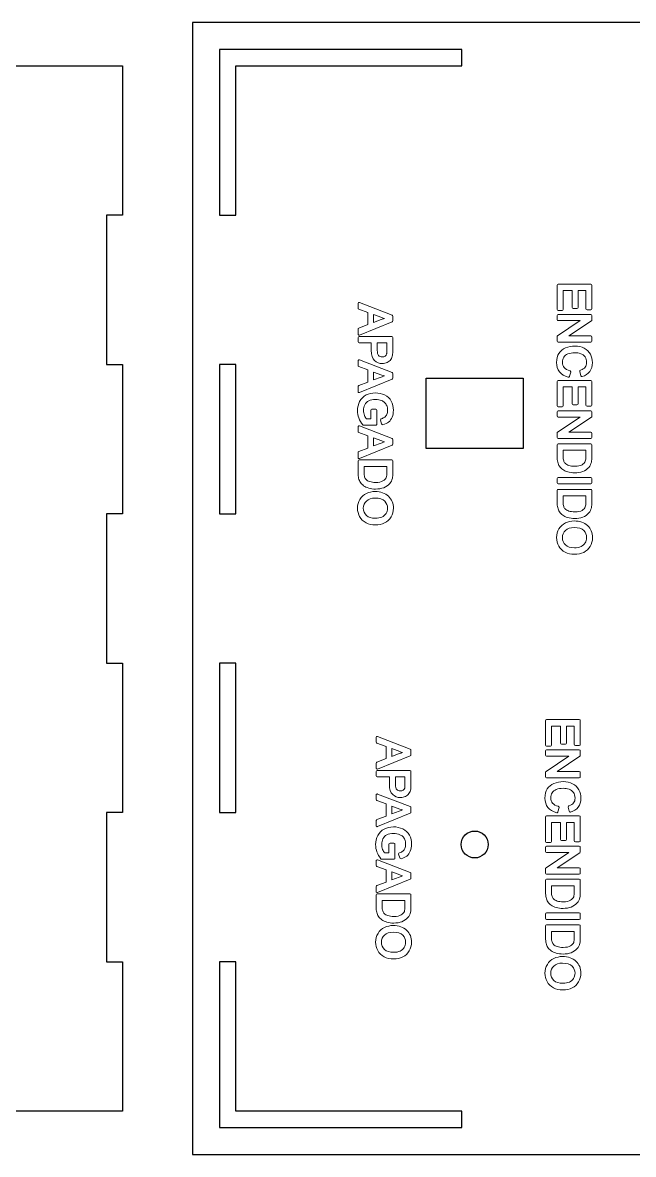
# Model space of a CAD drawing. Extents: x -410 to 1216, y 0 to 714.
# Drawn here: x 71.5 to 184.8, y 108 to 318 of the extents above; entities that cross this region are included whole.
import ezdxf

# ---------------------------------------------------------------- set-up
doc = ezdxf.new("R2010")
doc.units = 0
doc.header["$MEASUREMENT"] = 0
doc.layers.add('1', color=7, linetype='Continuous')
doc.layers.add('Capa 1', color=7, linetype='Continuous')

msp = doc.modelspace()

# ---------------------------------------------------------------- linework, layer by layer
at = {"linetype": 'Continuous'}
for points in [[(553, 108), (553, 318), (103, 318), (103, 108)], [(153, 313), (108, 313), (108, 282.29), (111, 282.29), (111, 310), (153, 310)], [(108, 254.57), (108, 226.86), (111, 226.86), (111, 254.57)], [(164.37, 252), (164.37, 239), (146.37, 239), (146.37, 252)], [(108, 199.14), (108, 171.43), (111, 171.43), (111, 199.14)], [(108, 143.71), (108, 113), (153, 113), (153, 116), (111, 116), (111, 143.71)]]:
    msp.add_lwpolyline(points, close=True, dxfattribs=at)
msp.add_circle((155.37, 165.5), 2.5, dxfattribs=at)
at = {"layer": '1'}
msp.add_lwpolyline([(70, 310), (90, 310), (90, 282.29), (87, 282.29), (87, 254.57), (90, 254.57), (90, 226.86), (87, 226.86), (87, 199.14), (90, 199.14), (90, 171.43), (87, 171.43), (87, 143.71), (90, 143.71), (90, 116), (70, 116)], dxfattribs=at)
at = {"layer": 'Capa 1', "color": 2, "lineweight": 0}
for points, knots in [([(170.66, 269.29), (170.66, 269.29), (170.66, 264.77), (170.66, 264.77), (170.66, 264.66), (170.75, 264.57), (170.86, 264.57), (170.86, 264.57), (171.58, 264.57), (171.58, 264.57), (171.69, 264.57), (171.78, 264.66), (171.78, 264.77), (171.78, 264.77), (171.78, 268.29), (171.78, 268.29), (171.78, 268.29), (173.44, 268.29), (173.44, 268.29), (173.44, 268.29), (173.44, 265.14), (173.44, 265.14), (173.44, 265.03), (173.53, 264.94), (173.64, 264.94), (173.64, 264.94), (174.35, 264.94), (174.35, 264.94), (174.46, 264.94), (174.55, 265.03), (174.55, 265.14), (174.55, 265.14), (174.55, 268.29), (174.55, 268.29), (174.55, 268.29), (176.01, 268.29), (176.01, 268.29), (176.01, 268.29), (176.01, 264.91), (176.01, 264.91), (176.01, 264.8), (176.09, 264.71), (176.21, 264.71), (176.21, 264.71), (176.92, 264.71), (176.92, 264.71), (177.03, 264.71), (177.12, 264.8), (177.12, 264.91), (177.12, 264.91), (177.12, 269.29), (177.12, 269.29), (177.12, 269.4), (177.03, 269.49), (176.92, 269.49), (176.92, 269.49), (170.86, 269.49), (170.86, 269.49), (170.75, 269.49), (170.66, 269.4), (170.66, 269.29)], [0, 0, 0, 0, 1, 1, 1, 2, 2, 2, 3, 3, 3, 4, 4, 4, 5, 5, 5, 6, 6, 6, 7, 7, 7, 8, 8, 8, 9, 9, 9, 10, 10, 10, 11, 11, 11, 12, 12, 12, 13, 13, 13, 14, 14, 14, 15, 15, 15, 16, 16, 16, 17, 17, 17, 18, 18, 18, 19, 19, 19, 20, 20, 20, 20]), ([(140.05, 262.5), (140.12, 262.53), (140.17, 262.6), (140.17, 262.69), (140.17, 262.69), (140.17, 263.55), (140.17, 263.55), (140.17, 263.63), (140.12, 263.71), (140.04, 263.74), (140.04, 263.74), (133.98, 266.06), (133.98, 266.06), (133.92, 266.09), (133.85, 266.08), (133.8, 266.04), (133.74, 266), (133.71, 265.94), (133.71, 265.88), (133.71, 265.88), (133.71, 265.03), (133.71, 265.03), (133.71, 264.94), (133.76, 264.87), (133.84, 264.84), (133.84, 264.84), (135.54, 264.22), (135.54, 264.22), (135.54, 264.22), (135.54, 261.96), (135.54, 261.96), (135.54, 261.96), (133.84, 261.31), (133.84, 261.31), (133.76, 261.28), (133.71, 261.2), (133.71, 261.12), (133.71, 261.12), (133.71, 260.21), (133.71, 260.21), (133.71, 260.14), (133.74, 260.08), (133.8, 260.04), (133.85, 260), (133.92, 259.99), (133.98, 260.02), (133.98, 260.02), (140.05, 262.5), (140.05, 262.5)], [0, 0, 0, 0, 1, 1, 1, 2, 2, 2, 3, 3, 3, 4, 4, 4, 5, 5, 5, 6, 6, 6, 7, 7, 7, 8, 8, 8, 9, 9, 9, 10, 10, 10, 11, 11, 11, 12, 12, 12, 13, 13, 13, 14, 14, 14, 15, 15, 15, 16, 16, 16, 16]), ([(136.6, 263.84), (136.6, 263.84), (138.11, 263.28), (138.11, 263.28), (138.27, 263.21), (138.44, 263.16), (138.6, 263.11), (138.42, 263.05), (138.22, 262.97), (138.01, 262.89), (138.01, 262.89), (136.6, 262.36), (136.6, 262.36), (136.6, 262.36), (136.6, 263.84), (136.6, 263.84)], [0, 0, 0, 0, 1, 1, 1, 2, 2, 2, 3, 3, 3, 4, 4, 4, 5, 5, 5, 5]), ([(170.66, 263.67), (170.66, 263.67), (170.66, 262.9), (170.66, 262.9), (170.66, 262.79), (170.75, 262.7), (170.86, 262.7), (170.86, 262.7), (174.96, 262.7), (174.96, 262.7), (174.96, 262.7), (170.75, 259.88), (170.75, 259.88), (170.69, 259.85), (170.66, 259.78), (170.66, 259.72), (170.66, 259.72), (170.66, 258.89), (170.66, 258.89), (170.66, 258.78), (170.75, 258.69), (170.86, 258.69), (170.86, 258.69), (176.92, 258.69), (176.92, 258.69), (177.03, 258.69), (177.12, 258.78), (177.12, 258.89), (177.12, 258.89), (177.12, 259.66), (177.12, 259.66), (177.12, 259.77), (177.03, 259.86), (176.92, 259.86), (176.92, 259.86), (172.82, 259.86), (172.82, 259.86), (172.82, 259.86), (177.03, 262.68), (177.03, 262.68), (177.09, 262.72), (177.12, 262.78), (177.12, 262.85), (177.12, 262.85), (177.12, 263.67), (177.12, 263.67), (177.12, 263.78), (177.03, 263.87), (176.92, 263.87), (176.92, 263.87), (170.86, 263.87), (170.86, 263.87), (170.75, 263.87), (170.66, 263.78), (170.66, 263.67)], [0, 0, 0, 0, 1, 1, 1, 2, 2, 2, 3, 3, 3, 4, 4, 4, 5, 5, 5, 6, 6, 6, 7, 7, 7, 8, 8, 8, 9, 9, 9, 10, 10, 10, 11, 11, 11, 12, 12, 12, 13, 13, 13, 14, 14, 14, 15, 15, 15, 16, 16, 16, 17, 17, 17, 18, 18, 18, 18]), ([(138.22, 254.74), (138.55, 254.74), (138.85, 254.81), (139.13, 254.94), (139.41, 255.08), (139.63, 255.27), (139.79, 255.49), (139.95, 255.72), (140.05, 256), (140.11, 256.32), (140.15, 256.55), (140.17, 256.86), (140.17, 257.28), (140.17, 257.28), (140.17, 259.56), (140.17, 259.56), (140.17, 259.68), (140.08, 259.76), (139.97, 259.76), (139.97, 259.76), (133.91, 259.76), (133.91, 259.76), (133.8, 259.76), (133.71, 259.68), (133.71, 259.56), (133.71, 259.56), (133.71, 258.76), (133.71, 258.76), (133.71, 258.65), (133.8, 258.56), (133.91, 258.56), (133.91, 258.56), (136.17, 258.56), (136.17, 258.56), (136.17, 258.56), (136.17, 257.21), (136.17, 257.21), (136.17, 256.28), (136.37, 255.65), (136.77, 255.28), (137.17, 254.92), (137.65, 254.74), (138.22, 254.74)], [0, 0, 0, 0, 1, 1, 1, 2, 2, 2, 3, 3, 3, 4, 4, 4, 5, 5, 5, 6, 6, 6, 7, 7, 7, 8, 8, 8, 9, 9, 9, 10, 10, 10, 11, 11, 11, 12, 12, 12, 13, 13, 13, 14, 14, 14, 14]), ([(138.19, 255.97), (137.9, 255.97), (137.68, 256.05), (137.53, 256.22), (137.37, 256.4), (137.29, 256.73), (137.29, 257.2), (137.29, 257.2), (137.29, 258.56), (137.29, 258.56), (137.29, 258.56), (139.05, 258.56), (139.05, 258.56), (139.05, 258.56), (139.05, 257.21), (139.05, 257.21), (139.05, 256.78), (139.03, 256.6), (139.01, 256.52), (138.96, 256.35), (138.87, 256.22), (138.73, 256.12), (138.58, 256.02), (138.4, 255.97), (138.19, 255.97)], [0, 0, 0, 0, 1, 1, 1, 2, 2, 2, 3, 3, 3, 4, 4, 4, 5, 5, 5, 6, 6, 6, 7, 7, 7, 8, 8, 8, 8]), ([(177.22, 254.92), (177.22, 255.48), (177.09, 256.01), (176.83, 256.48), (176.57, 256.96), (176.18, 257.34), (175.68, 257.59), (175.18, 257.85), (174.6, 257.98), (173.94, 257.98), (173.33, 257.98), (172.76, 257.86), (172.23, 257.64), (171.69, 257.41), (171.27, 257.07), (170.99, 256.63), (170.7, 256.19), (170.56, 255.62), (170.56, 254.93), (170.56, 254.26), (170.75, 253.67), (171.12, 253.2), (171.49, 252.73), (172.03, 252.4), (172.73, 252.23), (172.78, 252.21), (172.84, 252.22), (172.88, 252.25), (172.93, 252.28), (172.96, 252.32), (172.98, 252.37), (172.98, 252.37), (173.18, 253.17), (173.18, 253.17), (173.18, 253.19), (173.19, 253.21), (173.19, 253.22), (173.19, 253.26), (173.17, 253.3), (173.15, 253.33), (173.13, 253.37), (173.08, 253.41), (173.03, 253.42), (172.56, 253.52), (172.21, 253.71), (171.99, 253.98), (171.76, 254.26), (171.64, 254.59), (171.64, 255), (171.64, 255.33), (171.73, 255.64), (171.9, 255.92), (172.07, 256.2), (172.32, 256.4), (172.66, 256.54), (173.02, 256.68), (173.45, 256.75), (173.94, 256.75), (174.32, 256.75), (174.69, 256.69), (175.04, 256.57), (175.38, 256.46), (175.64, 256.27), (175.84, 255.99), (176.04, 255.71), (176.14, 255.35), (176.14, 254.93), (176.14, 254.57), (176.05, 254.28), (175.88, 254.05), (175.7, 253.81), (175.41, 253.63), (175.01, 253.5), (174.93, 253.48), (174.87, 253.4), (174.87, 253.31), (174.87, 253.3), (174.87, 253.28), (174.88, 253.27), (174.88, 253.27), (175.06, 252.48), (175.06, 252.48), (175.08, 252.42), (175.11, 252.38), (175.16, 252.35), (175.21, 252.32), (175.26, 252.32), (175.31, 252.33), (175.91, 252.51), (176.39, 252.82), (176.72, 253.27), (177.06, 253.71), (177.22, 254.27), (177.22, 254.92)], [0, 0, 0, 0, 1, 1, 1, 2, 2, 2, 3, 3, 3, 4, 4, 4, 5, 5, 5, 6, 6, 6, 7, 7, 7, 8, 8, 8, 9, 9, 9, 10, 10, 10, 11, 11, 11, 12, 12, 12, 13, 13, 13, 14, 14, 14, 15, 15, 15, 16, 16, 16, 17, 17, 17, 18, 18, 18, 19, 19, 19, 20, 20, 20, 21, 21, 21, 22, 22, 22, 23, 23, 23, 24, 24, 24, 25, 25, 25, 26, 26, 26, 27, 27, 27, 28, 28, 28, 29, 29, 29, 30, 30, 30, 31, 31, 31, 31]), ([(140.05, 251.83), (140.12, 251.87), (140.17, 251.94), (140.17, 252.02), (140.17, 252.02), (140.17, 252.88), (140.17, 252.88), (140.17, 252.97), (140.12, 253.04), (140.04, 253.07), (140.04, 253.07), (133.98, 255.4), (133.98, 255.4), (133.92, 255.42), (133.85, 255.41), (133.8, 255.38), (133.74, 255.34), (133.71, 255.28), (133.71, 255.21), (133.71, 255.21), (133.71, 254.36), (133.71, 254.36), (133.71, 254.28), (133.76, 254.2), (133.84, 254.17), (133.84, 254.17), (135.54, 253.55), (135.54, 253.55), (135.54, 253.55), (135.54, 251.3), (135.54, 251.3), (135.54, 251.3), (133.84, 250.64), (133.84, 250.64), (133.76, 250.61), (133.71, 250.54), (133.71, 250.45), (133.71, 250.45), (133.71, 249.54), (133.71, 249.54), (133.71, 249.47), (133.74, 249.41), (133.8, 249.37), (133.85, 249.34), (133.92, 249.33), (133.98, 249.35), (133.98, 249.35), (140.05, 251.83), (140.05, 251.83)], [0, 0, 0, 0, 1, 1, 1, 2, 2, 2, 3, 3, 3, 4, 4, 4, 5, 5, 5, 6, 6, 6, 7, 7, 7, 8, 8, 8, 9, 9, 9, 10, 10, 10, 11, 11, 11, 12, 12, 12, 13, 13, 13, 14, 14, 14, 15, 15, 15, 16, 16, 16, 16]), ([(136.6, 253.17), (136.6, 253.17), (138.11, 252.61), (138.11, 252.61), (138.27, 252.55), (138.44, 252.49), (138.6, 252.45), (138.42, 252.38), (138.22, 252.31), (138.01, 252.23), (138.01, 252.23), (136.6, 251.7), (136.6, 251.7), (136.6, 251.7), (136.6, 253.17), (136.6, 253.17)], [0, 0, 0, 0, 1, 1, 1, 2, 2, 2, 3, 3, 3, 4, 4, 4, 5, 5, 5, 5]), ([(176.01, 247.03), (176.01, 246.92), (176.09, 246.83), (176.21, 246.83), (176.21, 246.83), (176.92, 246.83), (176.92, 246.83), (177.03, 246.83), (177.12, 246.92), (177.12, 247.03), (177.12, 247.03), (177.12, 251.42), (177.12, 251.42), (177.12, 251.53), (177.03, 251.62), (176.92, 251.62), (176.92, 251.62), (170.86, 251.62), (170.86, 251.62), (170.75, 251.62), (170.66, 251.53), (170.66, 251.42), (170.66, 251.42), (170.66, 246.89), (170.66, 246.89), (170.66, 246.78), (170.75, 246.69), (170.86, 246.69), (170.86, 246.69), (171.58, 246.69), (171.58, 246.69), (171.69, 246.69), (171.78, 246.78), (171.78, 246.89), (171.78, 246.89), (171.78, 250.41), (171.78, 250.41), (171.78, 250.41), (173.44, 250.41), (173.44, 250.41), (173.44, 250.41), (173.44, 247.26), (173.44, 247.26), (173.44, 247.15), (173.53, 247.06), (173.64, 247.06), (173.64, 247.06), (174.35, 247.06), (174.35, 247.06), (174.46, 247.06), (174.55, 247.15), (174.55, 247.26), (174.55, 247.26), (174.55, 250.41), (174.55, 250.41), (174.55, 250.41), (176.01, 250.41), (176.01, 250.41), (176.01, 250.41), (176.01, 247.03), (176.01, 247.03)], [0, 0, 0, 0, 1, 1, 1, 2, 2, 2, 3, 3, 3, 4, 4, 4, 5, 5, 5, 6, 6, 6, 7, 7, 7, 8, 8, 8, 9, 9, 9, 10, 10, 10, 11, 11, 11, 12, 12, 12, 13, 13, 13, 14, 14, 14, 15, 15, 15, 16, 16, 16, 17, 17, 17, 18, 18, 18, 19, 19, 19, 20, 20, 20, 20]), ([(137.2, 243.5), (137.2, 243.5), (137.2, 246.06), (137.2, 246.06), (137.2, 246.17), (137.11, 246.26), (137, 246.26), (137, 246.26), (136.29, 246.26), (136.29, 246.26), (136.18, 246.26), (136.09, 246.17), (136.09, 246.06), (136.09, 246.06), (136.09, 244.48), (136.09, 244.48), (136.09, 244.48), (135.25, 244.48), (135.25, 244.48), (135.14, 244.63), (135.02, 244.84), (134.91, 245.11), (134.79, 245.41), (134.73, 245.73), (134.73, 246.05), (134.73, 246.42), (134.81, 246.77), (134.97, 247.09), (135.13, 247.41), (135.37, 247.65), (135.69, 247.82), (136.03, 247.99), (136.45, 248.07), (136.96, 248.07), (137.37, 248.07), (137.75, 248), (138.1, 247.86), (138.3, 247.78), (138.48, 247.66), (138.64, 247.51), (138.8, 247.37), (138.93, 247.17), (139.03, 246.94), (139.14, 246.69), (139.19, 246.4), (139.19, 246.06), (139.19, 245.78), (139.14, 245.53), (139.04, 245.31), (138.95, 245.09), (138.83, 244.92), (138.68, 244.81), (138.53, 244.69), (138.3, 244.58), (138.02, 244.5), (137.93, 244.48), (137.88, 244.4), (137.88, 244.31), (137.88, 244.29), (137.88, 244.27), (137.88, 244.26), (137.88, 244.26), (138.08, 243.53), (138.08, 243.53), (138.11, 243.43), (138.22, 243.37), (138.32, 243.39), (138.76, 243.5), (139.12, 243.67), (139.39, 243.89), (139.67, 244.11), (139.89, 244.42), (140.05, 244.8), (140.2, 245.18), (140.27, 245.6), (140.27, 246.07), (140.27, 246.7), (140.14, 247.27), (139.88, 247.76), (139.61, 248.26), (139.2, 248.65), (138.65, 248.91), (138.11, 249.17), (137.53, 249.3), (136.91, 249.3), (136.29, 249.3), (135.71, 249.17), (135.2, 248.91), (134.68, 248.64), (134.28, 248.24), (134.01, 247.72), (133.74, 247.21), (133.61, 246.63), (133.61, 246), (133.61, 245.54), (133.69, 245.08), (133.86, 244.64), (134.02, 244.21), (134.27, 243.78), (134.6, 243.37), (134.63, 243.32), (134.69, 243.3), (134.75, 243.3), (134.75, 243.3), (137, 243.3), (137, 243.3), (137.05, 243.3), (137.11, 243.32), (137.14, 243.35), (137.18, 243.39), (137.2, 243.44), (137.2, 243.5)], [0, 0, 0, 0, 1, 1, 1, 2, 2, 2, 3, 3, 3, 4, 4, 4, 5, 5, 5, 6, 6, 6, 7, 7, 7, 8, 8, 8, 9, 9, 9, 10, 10, 10, 11, 11, 11, 12, 12, 12, 13, 13, 13, 14, 14, 14, 15, 15, 15, 16, 16, 16, 17, 17, 17, 18, 18, 18, 19, 19, 19, 20, 20, 20, 21, 21, 21, 22, 22, 22, 23, 23, 23, 24, 24, 24, 25, 25, 25, 26, 26, 26, 27, 27, 27, 28, 28, 28, 29, 29, 29, 30, 30, 30, 31, 31, 31, 32, 32, 32, 33, 33, 33, 34, 34, 34, 35, 35, 35, 36, 36, 36, 37, 37, 37, 37]), ([(170.86, 240.82), (170.86, 240.82), (176.92, 240.82), (176.92, 240.82), (177.03, 240.82), (177.12, 240.91), (177.12, 241.02), (177.12, 241.02), (177.12, 241.79), (177.12, 241.79), (177.12, 241.9), (177.03, 241.99), (176.92, 241.99), (176.92, 241.99), (172.82, 241.99), (172.82, 241.99), (172.82, 241.99), (177.03, 244.8), (177.03, 244.8), (177.09, 244.84), (177.12, 244.9), (177.12, 244.97), (177.12, 244.97), (177.12, 245.79), (177.12, 245.79), (177.12, 245.9), (177.03, 245.99), (176.92, 245.99), (176.92, 245.99), (170.86, 245.99), (170.86, 245.99), (170.75, 245.99), (170.66, 245.9), (170.66, 245.79), (170.66, 245.79), (170.66, 245.02), (170.66, 245.02), (170.66, 244.91), (170.75, 244.82), (170.86, 244.82), (170.86, 244.82), (174.96, 244.82), (174.96, 244.82), (174.96, 244.82), (170.75, 242.01), (170.75, 242.01), (170.69, 241.97), (170.66, 241.91), (170.66, 241.84), (170.66, 241.84), (170.66, 241.02), (170.66, 241.02), (170.66, 240.91), (170.75, 240.82), (170.86, 240.82)], [0, 0, 0, 0, 1, 1, 1, 2, 2, 2, 3, 3, 3, 4, 4, 4, 5, 5, 5, 6, 6, 6, 7, 7, 7, 8, 8, 8, 9, 9, 9, 10, 10, 10, 11, 11, 11, 12, 12, 12, 13, 13, 13, 14, 14, 14, 15, 15, 15, 16, 16, 16, 17, 17, 17, 18, 18, 18, 18]), ([(140.05, 239.6), (140.12, 239.63), (140.17, 239.71), (140.17, 239.79), (140.17, 239.79), (140.17, 240.65), (140.17, 240.65), (140.17, 240.73), (140.12, 240.81), (140.04, 240.84), (140.04, 240.84), (133.98, 243.17), (133.98, 243.17), (133.92, 243.19), (133.85, 243.18), (133.8, 243.14), (133.74, 243.11), (133.71, 243.04), (133.71, 242.98), (133.71, 242.98), (133.71, 242.13), (133.71, 242.13), (133.71, 242.04), (133.76, 241.97), (133.84, 241.94), (133.84, 241.94), (135.54, 241.32), (135.54, 241.32), (135.54, 241.32), (135.54, 239.06), (135.54, 239.06), (135.54, 239.06), (133.84, 238.41), (133.84, 238.41), (133.76, 238.38), (133.71, 238.3), (133.71, 238.22), (133.71, 238.22), (133.71, 237.31), (133.71, 237.31), (133.71, 237.24), (133.74, 237.18), (133.8, 237.14), (133.85, 237.1), (133.92, 237.1), (133.98, 237.12), (133.98, 237.12), (140.05, 239.6), (140.05, 239.6)], [0, 0, 0, 0, 1, 1, 1, 2, 2, 2, 3, 3, 3, 4, 4, 4, 5, 5, 5, 6, 6, 6, 7, 7, 7, 8, 8, 8, 9, 9, 9, 10, 10, 10, 11, 11, 11, 12, 12, 12, 13, 13, 13, 14, 14, 14, 15, 15, 15, 16, 16, 16, 16]), ([(136.6, 240.94), (136.6, 240.94), (138.11, 240.38), (138.11, 240.38), (138.27, 240.32), (138.44, 240.26), (138.6, 240.21), (138.42, 240.15), (138.22, 240.08), (138.01, 239.99), (138.01, 239.99), (136.6, 239.46), (136.6, 239.46), (136.6, 239.46), (136.6, 240.94), (136.6, 240.94)], [0, 0, 0, 0, 1, 1, 1, 2, 2, 2, 3, 3, 3, 4, 4, 4, 5, 5, 5, 5]), ([(172.64, 234.63), (173.01, 234.52), (173.45, 234.46), (173.92, 234.46), (174.49, 234.46), (174.99, 234.54), (175.43, 234.71), (175.89, 234.88), (176.26, 235.14), (176.55, 235.48), (176.78, 235.75), (176.94, 236.08), (177.03, 236.46), (177.09, 236.72), (177.12, 237.09), (177.12, 237.58), (177.12, 237.58), (177.12, 239.67), (177.12, 239.67), (177.12, 239.78), (177.03, 239.87), (176.92, 239.87), (176.92, 239.87), (170.86, 239.87), (170.86, 239.87), (170.75, 239.87), (170.66, 239.78), (170.66, 239.67), (170.66, 239.67), (170.66, 237.48), (170.66, 237.48), (170.66, 237.1), (170.7, 236.76), (170.77, 236.46), (170.84, 236.16), (170.95, 235.89), (171.1, 235.68), (171.25, 235.46), (171.45, 235.25), (171.7, 235.07), (171.95, 234.89), (172.27, 234.74), (172.64, 234.63)], [0, 0, 0, 0, 1, 1, 1, 2, 2, 2, 3, 3, 3, 4, 4, 4, 5, 5, 5, 6, 6, 6, 7, 7, 7, 8, 8, 8, 9, 9, 9, 10, 10, 10, 11, 11, 11, 12, 12, 12, 13, 13, 13, 14, 14, 14, 14]), ([(176.01, 238.67), (176.01, 238.67), (176.01, 237.6), (176.01, 237.6), (176.01, 237.15), (175.97, 236.82), (175.9, 236.63), (175.8, 236.38), (175.59, 236.15), (175.29, 235.97), (174.99, 235.78), (174.53, 235.69), (173.94, 235.69), (173.5, 235.69), (173.13, 235.74), (172.83, 235.84), (172.54, 235.93), (172.31, 236.06), (172.14, 236.23), (172.03, 236.34), (171.94, 236.5), (171.88, 236.7), (171.81, 236.9), (171.78, 237.2), (171.78, 237.57), (171.78, 237.57), (171.78, 238.67), (171.78, 238.67), (171.78, 238.67), (176.01, 238.67), (176.01, 238.67)], [0, 0, 0, 0, 1, 1, 1, 2, 2, 2, 3, 3, 3, 4, 4, 4, 5, 5, 5, 6, 6, 6, 7, 7, 7, 8, 8, 8, 9, 9, 9, 10, 10, 10, 10]), ([(139.6, 232.48), (139.83, 232.75), (139.99, 233.08), (140.08, 233.45), (140.14, 233.72), (140.17, 234.09), (140.17, 234.58), (140.17, 234.58), (140.17, 236.67), (140.17, 236.67), (140.17, 236.78), (140.08, 236.87), (139.97, 236.87), (139.97, 236.87), (133.91, 236.87), (133.91, 236.87), (133.8, 236.87), (133.71, 236.78), (133.71, 236.67), (133.71, 236.67), (133.71, 234.48), (133.71, 234.48), (133.71, 234.1), (133.75, 233.75), (133.82, 233.46), (133.89, 233.15), (134, 232.89), (134.15, 232.67), (134.3, 232.45), (134.5, 232.25), (134.75, 232.07), (135, 231.89), (135.32, 231.74), (135.69, 231.62), (136.06, 231.51), (136.49, 231.45), (136.97, 231.45), (137.53, 231.45), (138.04, 231.54), (138.48, 231.71), (138.93, 231.88), (139.31, 232.14), (139.6, 232.48)], [0, 0, 0, 0, 1, 1, 1, 2, 2, 2, 3, 3, 3, 4, 4, 4, 5, 5, 5, 6, 6, 6, 7, 7, 7, 8, 8, 8, 9, 9, 9, 10, 10, 10, 11, 11, 11, 12, 12, 12, 13, 13, 13, 14, 14, 14, 14]), ([(139.05, 235.66), (139.05, 235.66), (139.05, 234.59), (139.05, 234.59), (139.05, 234.14), (139.02, 233.82), (138.94, 233.62), (138.84, 233.37), (138.64, 233.15), (138.34, 232.96), (138.03, 232.78), (137.58, 232.68), (136.98, 232.68), (136.55, 232.68), (136.18, 232.73), (135.88, 232.83), (135.59, 232.93), (135.36, 233.06), (135.19, 233.23), (135.08, 233.34), (134.99, 233.5), (134.93, 233.69), (134.86, 233.9), (134.82, 234.19), (134.82, 234.57), (134.82, 234.57), (134.82, 235.66), (134.82, 235.66), (134.82, 235.66), (139.05, 235.66), (139.05, 235.66)], [0, 0, 0, 0, 1, 1, 1, 2, 2, 2, 3, 3, 3, 4, 4, 4, 5, 5, 5, 6, 6, 6, 7, 7, 7, 8, 8, 8, 9, 9, 9, 10, 10, 10, 10]), ([(170.66, 233.42), (170.66, 233.42), (170.66, 232.62), (170.66, 232.62), (170.66, 232.51), (170.75, 232.42), (170.86, 232.42), (170.86, 232.42), (176.92, 232.42), (176.92, 232.42), (177.03, 232.42), (177.12, 232.51), (177.12, 232.62), (177.12, 232.62), (177.12, 233.42), (177.12, 233.42), (177.12, 233.53), (177.03, 233.62), (176.92, 233.62), (176.92, 233.62), (170.86, 233.62), (170.86, 233.62), (170.75, 233.62), (170.66, 233.53), (170.66, 233.42)], [0, 0, 0, 0, 1, 1, 1, 2, 2, 2, 3, 3, 3, 4, 4, 4, 5, 5, 5, 6, 6, 6, 7, 7, 7, 8, 8, 8, 8]), ([(176.55, 227.02), (176.78, 227.29), (176.94, 227.61), (177.03, 227.99), (177.09, 228.26), (177.12, 228.62), (177.12, 229.12), (177.12, 229.12), (177.12, 231.2), (177.12, 231.2), (177.12, 231.31), (177.03, 231.4), (176.92, 231.4), (176.92, 231.4), (170.86, 231.4), (170.86, 231.4), (170.75, 231.4), (170.66, 231.31), (170.66, 231.2), (170.66, 231.2), (170.66, 229.02), (170.66, 229.02), (170.66, 228.64), (170.7, 228.29), (170.77, 228), (170.84, 227.69), (170.95, 227.43), (171.1, 227.21), (171.25, 226.99), (171.45, 226.79), (171.7, 226.61), (171.95, 226.43), (172.27, 226.28), (172.64, 226.16), (173.01, 226.05), (173.45, 225.99), (173.92, 225.99), (174.49, 225.99), (174.99, 226.08), (175.43, 226.24), (175.89, 226.41), (176.26, 226.67), (176.55, 227.02)], [0, 0, 0, 0, 1, 1, 1, 2, 2, 2, 3, 3, 3, 4, 4, 4, 5, 5, 5, 6, 6, 6, 7, 7, 7, 8, 8, 8, 9, 9, 9, 10, 10, 10, 11, 11, 11, 12, 12, 12, 13, 13, 13, 14, 14, 14, 14]), ([(139.85, 226.28), (140.13, 226.76), (140.28, 227.3), (140.28, 227.89), (140.28, 228.8), (139.97, 229.55), (139.36, 230.13), (138.76, 230.7), (137.91, 231), (136.86, 231), (136.3, 231), (135.76, 230.87), (135.26, 230.63), (134.75, 230.38), (134.34, 230.01), (134.05, 229.53), (133.75, 229.05), (133.61, 228.5), (133.61, 227.9), (133.61, 227.34), (133.74, 226.81), (134, 226.33), (134.27, 225.84), (134.67, 225.46), (135.19, 225.19), (135.7, 224.93), (136.29, 224.8), (136.93, 224.8), (137.57, 224.8), (138.14, 224.93), (138.65, 225.17), (139.16, 225.43), (139.56, 225.8), (139.85, 226.28)], [0, 0, 0, 0, 1, 1, 1, 2, 2, 2, 3, 3, 3, 4, 4, 4, 5, 5, 5, 6, 6, 6, 7, 7, 7, 8, 8, 8, 9, 9, 9, 10, 10, 10, 11, 11, 11, 11]), ([(138.14, 226.26), (137.8, 226.1), (137.4, 226.03), (136.93, 226.03), (136.21, 226.03), (135.65, 226.2), (135.26, 226.56), (134.88, 226.91), (134.69, 227.35), (134.69, 227.9), (134.69, 228.44), (134.88, 228.88), (135.26, 229.23), (135.64, 229.59), (136.17, 229.77), (136.85, 229.77), (137.7, 229.77), (138.31, 229.58), (138.66, 229.22), (139.01, 228.84), (139.19, 228.41), (139.19, 227.89), (139.19, 227.53), (139.09, 227.2), (138.91, 226.91), (138.73, 226.63), (138.47, 226.41), (138.14, 226.26)], [0, 0, 0, 0, 1, 1, 1, 2, 2, 2, 3, 3, 3, 4, 4, 4, 5, 5, 5, 6, 6, 6, 7, 7, 7, 8, 8, 8, 9, 9, 9, 9]), ([(176.01, 230.2), (176.01, 230.2), (176.01, 229.13), (176.01, 229.13), (176.01, 228.68), (175.97, 228.35), (175.9, 228.16), (175.8, 227.91), (175.59, 227.69), (175.29, 227.5), (174.99, 227.32), (174.53, 227.22), (173.94, 227.22), (173.5, 227.22), (173.13, 227.27), (172.83, 227.37), (172.54, 227.46), (172.31, 227.6), (172.14, 227.76), (172.03, 227.88), (171.94, 228.03), (171.88, 228.23), (171.81, 228.44), (171.78, 228.73), (171.78, 229.11), (171.78, 229.11), (171.78, 230.2), (171.78, 230.2), (171.78, 230.2), (176.01, 230.2), (176.01, 230.2)], [0, 0, 0, 0, 1, 1, 1, 2, 2, 2, 3, 3, 3, 4, 4, 4, 5, 5, 5, 6, 6, 6, 7, 7, 7, 8, 8, 8, 9, 9, 9, 10, 10, 10, 10]), ([(175.6, 219.71), (176.11, 219.96), (176.51, 220.33), (176.8, 220.82), (177.08, 221.29), (177.23, 221.84), (177.23, 222.43), (177.23, 223.34), (176.92, 224.09), (176.31, 224.67), (175.71, 225.24), (174.87, 225.53), (173.81, 225.53), (173.25, 225.53), (172.71, 225.41), (172.21, 225.17), (171.7, 224.92), (171.29, 224.55), (171, 224.07), (170.71, 223.59), (170.56, 223.04), (170.56, 222.44), (170.56, 221.88), (170.69, 221.35), (170.96, 220.87), (171.22, 220.38), (171.62, 220), (172.14, 219.73), (172.65, 219.47), (173.24, 219.34), (173.88, 219.34), (174.52, 219.34), (175.09, 219.46), (175.6, 219.71)], [0, 0, 0, 0, 1, 1, 1, 2, 2, 2, 3, 3, 3, 4, 4, 4, 5, 5, 5, 6, 6, 6, 7, 7, 7, 8, 8, 8, 9, 9, 9, 10, 10, 10, 11, 11, 11, 11]), ([(175.1, 220.8), (174.76, 220.64), (174.35, 220.56), (173.89, 220.56), (173.16, 220.56), (172.6, 220.74), (172.22, 221.1), (171.83, 221.45), (171.64, 221.89), (171.64, 222.44), (171.64, 222.98), (171.83, 223.41), (172.21, 223.77), (172.59, 224.13), (173.12, 224.31), (173.8, 224.31), (174.65, 224.31), (175.26, 224.12), (175.61, 223.75), (175.96, 223.38), (176.14, 222.95), (176.14, 222.43), (176.14, 222.07), (176.05, 221.74), (175.86, 221.45), (175.68, 221.17), (175.43, 220.95), (175.1, 220.8)], [0, 0, 0, 0, 1, 1, 1, 2, 2, 2, 3, 3, 3, 4, 4, 4, 5, 5, 5, 6, 6, 6, 7, 7, 7, 8, 8, 8, 9, 9, 9, 9]), ([(168.51, 188.47), (168.51, 188.47), (168.51, 183.95), (168.51, 183.95), (168.51, 183.84), (168.6, 183.75), (168.71, 183.75), (168.71, 183.75), (169.42, 183.75), (169.42, 183.75), (169.53, 183.75), (169.62, 183.84), (169.62, 183.95), (169.62, 183.95), (169.62, 187.47), (169.62, 187.47), (169.62, 187.47), (171.29, 187.47), (171.29, 187.47), (171.29, 187.47), (171.29, 184.32), (171.29, 184.32), (171.29, 184.2), (171.38, 184.12), (171.49, 184.12), (171.49, 184.12), (172.2, 184.12), (172.2, 184.12), (172.31, 184.12), (172.4, 184.2), (172.4, 184.32), (172.4, 184.32), (172.4, 187.47), (172.4, 187.47), (172.4, 187.47), (173.85, 187.47), (173.85, 187.47), (173.85, 187.47), (173.85, 184.09), (173.85, 184.09), (173.85, 183.98), (173.94, 183.89), (174.05, 183.89), (174.05, 183.89), (174.77, 183.89), (174.77, 183.89), (174.88, 183.89), (174.97, 183.98), (174.97, 184.09), (174.97, 184.09), (174.97, 188.47), (174.97, 188.47), (174.97, 188.58), (174.88, 188.67), (174.77, 188.67), (174.77, 188.67), (168.71, 188.67), (168.71, 188.67), (168.6, 188.67), (168.51, 188.58), (168.51, 188.47)], [0, 0, 0, 0, 1, 1, 1, 2, 2, 2, 3, 3, 3, 4, 4, 4, 5, 5, 5, 6, 6, 6, 7, 7, 7, 8, 8, 8, 9, 9, 9, 10, 10, 10, 11, 11, 11, 12, 12, 12, 13, 13, 13, 14, 14, 14, 15, 15, 15, 16, 16, 16, 17, 17, 17, 18, 18, 18, 19, 19, 19, 20, 20, 20, 20]), ([(143.41, 181.97), (143.49, 182), (143.54, 182.07), (143.54, 182.15), (143.54, 182.15), (143.54, 183.02), (143.54, 183.02), (143.54, 183.1), (143.49, 183.17), (143.41, 183.2), (143.41, 183.2), (137.35, 185.53), (137.35, 185.53), (137.29, 185.55), (137.22, 185.55), (137.16, 185.51), (137.11, 185.47), (137.08, 185.41), (137.08, 185.34), (137.08, 185.34), (137.08, 184.49), (137.08, 184.49), (137.08, 184.41), (137.13, 184.33), (137.21, 184.3), (137.21, 184.3), (138.91, 183.69), (138.91, 183.69), (138.91, 183.69), (138.91, 181.43), (138.91, 181.43), (138.91, 181.43), (137.21, 180.77), (137.21, 180.77), (137.13, 180.74), (137.08, 180.67), (137.08, 180.58), (137.08, 180.58), (137.08, 179.67), (137.08, 179.67), (137.08, 179.6), (137.11, 179.54), (137.17, 179.51), (137.22, 179.47), (137.29, 179.46), (137.35, 179.49), (137.35, 179.49), (143.41, 181.97), (143.41, 181.97)], [0, 0, 0, 0, 1, 1, 1, 2, 2, 2, 3, 3, 3, 4, 4, 4, 5, 5, 5, 6, 6, 6, 7, 7, 7, 8, 8, 8, 9, 9, 9, 10, 10, 10, 11, 11, 11, 12, 12, 12, 13, 13, 13, 14, 14, 14, 15, 15, 15, 16, 16, 16, 16]), ([(139.97, 183.31), (139.97, 183.31), (141.47, 182.74), (141.47, 182.74), (141.64, 182.68), (141.8, 182.63), (141.97, 182.58), (141.79, 182.51), (141.59, 182.44), (141.37, 182.36), (141.37, 182.36), (139.97, 181.83), (139.97, 181.83), (139.97, 181.83), (139.97, 183.31), (139.97, 183.31)], [0, 0, 0, 0, 1, 1, 1, 2, 2, 2, 3, 3, 3, 4, 4, 4, 5, 5, 5, 5]), ([(168.51, 182.85), (168.51, 182.85), (168.51, 182.08), (168.51, 182.08), (168.51, 181.97), (168.6, 181.88), (168.71, 181.88), (168.71, 181.88), (172.81, 181.88), (172.81, 181.88), (172.81, 181.88), (168.6, 179.06), (168.6, 179.06), (168.54, 179.02), (168.51, 178.96), (168.51, 178.9), (168.51, 178.9), (168.51, 178.07), (168.51, 178.07), (168.51, 177.96), (168.6, 177.87), (168.71, 177.87), (168.71, 177.87), (174.77, 177.87), (174.77, 177.87), (174.88, 177.87), (174.97, 177.96), (174.97, 178.07), (174.97, 178.07), (174.97, 178.84), (174.97, 178.84), (174.97, 178.95), (174.88, 179.04), (174.77, 179.04), (174.77, 179.04), (170.67, 179.04), (170.67, 179.04), (170.67, 179.04), (174.88, 181.86), (174.88, 181.86), (174.94, 181.9), (174.97, 181.96), (174.97, 182.02), (174.97, 182.02), (174.97, 182.85), (174.97, 182.85), (174.97, 182.96), (174.88, 183.05), (174.77, 183.05), (174.77, 183.05), (168.71, 183.05), (168.71, 183.05), (168.6, 183.05), (168.51, 182.96), (168.51, 182.85)], [0, 0, 0, 0, 1, 1, 1, 2, 2, 2, 3, 3, 3, 4, 4, 4, 5, 5, 5, 6, 6, 6, 7, 7, 7, 8, 8, 8, 9, 9, 9, 10, 10, 10, 11, 11, 11, 12, 12, 12, 13, 13, 13, 14, 14, 14, 15, 15, 15, 16, 16, 16, 17, 17, 17, 18, 18, 18, 18]), ([(141.59, 174.2), (141.91, 174.2), (142.22, 174.27), (142.5, 174.41), (142.78, 174.55), (143, 174.73), (143.16, 174.96), (143.32, 175.19), (143.42, 175.46), (143.48, 175.79), (143.52, 176.01), (143.54, 176.33), (143.54, 176.74), (143.54, 176.74), (143.54, 179.03), (143.54, 179.03), (143.54, 179.14), (143.45, 179.23), (143.34, 179.23), (143.34, 179.23), (137.28, 179.23), (137.28, 179.23), (137.17, 179.23), (137.08, 179.14), (137.08, 179.03), (137.08, 179.03), (137.08, 178.23), (137.08, 178.23), (137.08, 178.12), (137.17, 178.03), (137.28, 178.03), (137.28, 178.03), (139.54, 178.03), (139.54, 178.03), (139.54, 178.03), (139.54, 176.67), (139.54, 176.67), (139.54, 175.75), (139.74, 175.12), (140.14, 174.75), (140.53, 174.39), (141.02, 174.2), (141.59, 174.2)], [0, 0, 0, 0, 1, 1, 1, 2, 2, 2, 3, 3, 3, 4, 4, 4, 5, 5, 5, 6, 6, 6, 7, 7, 7, 8, 8, 8, 9, 9, 9, 10, 10, 10, 11, 11, 11, 12, 12, 12, 13, 13, 13, 14, 14, 14, 14]), ([(141.56, 175.43), (141.27, 175.43), (141.05, 175.52), (140.9, 175.69), (140.74, 175.87), (140.66, 176.2), (140.66, 176.66), (140.66, 176.66), (140.66, 178.03), (140.66, 178.03), (140.66, 178.03), (142.42, 178.03), (142.42, 178.03), (142.42, 178.03), (142.42, 176.68), (142.42, 176.68), (142.42, 176.25), (142.4, 176.06), (142.38, 175.98), (142.33, 175.82), (142.24, 175.69), (142.1, 175.59), (141.95, 175.48), (141.77, 175.43), (141.56, 175.43)], [0, 0, 0, 0, 1, 1, 1, 2, 2, 2, 3, 3, 3, 4, 4, 4, 5, 5, 5, 6, 6, 6, 7, 7, 7, 8, 8, 8, 8]), ([(175.07, 174.1), (175.07, 174.66), (174.94, 175.19), (174.68, 175.66), (174.42, 176.14), (174.03, 176.51), (173.53, 176.77), (173.03, 177.03), (172.44, 177.16), (171.78, 177.16), (171.18, 177.16), (170.61, 177.04), (170.08, 176.82), (169.54, 176.59), (169.12, 176.25), (168.84, 175.81), (168.55, 175.37), (168.4, 174.8), (168.4, 174.11), (168.4, 173.43), (168.59, 172.85), (168.97, 172.38), (169.34, 171.91), (169.88, 171.58), (170.58, 171.4), (170.63, 171.39), (170.69, 171.4), (170.73, 171.43), (170.78, 171.45), (170.81, 171.5), (170.82, 171.55), (170.82, 171.55), (171.03, 172.35), (171.03, 172.35), (171.03, 172.37), (171.03, 172.38), (171.03, 172.4), (171.03, 172.44), (171.02, 172.47), (171, 172.51), (170.97, 172.55), (170.93, 172.58), (170.88, 172.6), (170.41, 172.7), (170.06, 172.89), (169.83, 173.16), (169.6, 173.44), (169.49, 173.77), (169.49, 174.17), (169.49, 174.5), (169.58, 174.82), (169.75, 175.1), (169.92, 175.38), (170.17, 175.58), (170.51, 175.72), (170.87, 175.86), (171.3, 175.93), (171.79, 175.93), (172.16, 175.93), (172.53, 175.87), (172.89, 175.75), (173.23, 175.64), (173.49, 175.44), (173.69, 175.16), (173.89, 174.89), (173.99, 174.53), (173.99, 174.11), (173.99, 173.75), (173.9, 173.45), (173.72, 173.22), (173.55, 172.99), (173.26, 172.81), (172.86, 172.68), (172.78, 172.66), (172.72, 172.58), (172.72, 172.49), (172.72, 172.48), (172.72, 172.46), (172.73, 172.45), (172.73, 172.45), (172.91, 171.66), (172.91, 171.66), (172.92, 171.6), (172.96, 171.56), (173.01, 171.53), (173.05, 171.5), (173.11, 171.49), (173.16, 171.51), (173.76, 171.68), (174.24, 172), (174.57, 172.45), (174.9, 172.89), (175.07, 173.45), (175.07, 174.1)], [0, 0, 0, 0, 1, 1, 1, 2, 2, 2, 3, 3, 3, 4, 4, 4, 5, 5, 5, 6, 6, 6, 7, 7, 7, 8, 8, 8, 9, 9, 9, 10, 10, 10, 11, 11, 11, 12, 12, 12, 13, 13, 13, 14, 14, 14, 15, 15, 15, 16, 16, 16, 17, 17, 17, 18, 18, 18, 19, 19, 19, 20, 20, 20, 21, 21, 21, 22, 22, 22, 23, 23, 23, 24, 24, 24, 25, 25, 25, 26, 26, 26, 27, 27, 27, 28, 28, 28, 29, 29, 29, 30, 30, 30, 31, 31, 31, 31]), ([(143.41, 171.3), (143.49, 171.33), (143.54, 171.4), (143.54, 171.49), (143.54, 171.49), (143.54, 172.35), (143.54, 172.35), (143.54, 172.43), (143.49, 172.51), (143.41, 172.54), (143.41, 172.54), (137.35, 174.86), (137.35, 174.86), (137.29, 174.89), (137.22, 174.88), (137.16, 174.84), (137.11, 174.8), (137.08, 174.74), (137.08, 174.68), (137.08, 174.68), (137.08, 173.83), (137.08, 173.83), (137.08, 173.74), (137.13, 173.67), (137.21, 173.64), (137.21, 173.64), (138.91, 173.02), (138.91, 173.02), (138.91, 173.02), (138.91, 170.76), (138.91, 170.76), (138.91, 170.76), (137.21, 170.11), (137.21, 170.11), (137.13, 170.08), (137.08, 170), (137.08, 169.92), (137.08, 169.92), (137.08, 169.01), (137.08, 169.01), (137.08, 168.94), (137.11, 168.88), (137.17, 168.84), (137.22, 168.8), (137.29, 168.79), (137.35, 168.82), (137.35, 168.82), (143.41, 171.3), (143.41, 171.3)], [0, 0, 0, 0, 1, 1, 1, 2, 2, 2, 3, 3, 3, 4, 4, 4, 5, 5, 5, 6, 6, 6, 7, 7, 7, 8, 8, 8, 9, 9, 9, 10, 10, 10, 11, 11, 11, 12, 12, 12, 13, 13, 13, 14, 14, 14, 15, 15, 15, 16, 16, 16, 16]), ([(139.97, 172.64), (139.97, 172.64), (141.47, 172.08), (141.47, 172.08), (141.64, 172.01), (141.8, 171.96), (141.97, 171.91), (141.79, 171.85), (141.59, 171.77), (141.37, 171.69), (141.37, 171.69), (139.97, 171.16), (139.97, 171.16), (139.97, 171.16), (139.97, 172.64), (139.97, 172.64)], [0, 0, 0, 0, 1, 1, 1, 2, 2, 2, 3, 3, 3, 4, 4, 4, 5, 5, 5, 5]), ([(173.85, 166.21), (173.85, 166.1), (173.94, 166.01), (174.05, 166.01), (174.05, 166.01), (174.77, 166.01), (174.77, 166.01), (174.88, 166.01), (174.97, 166.1), (174.97, 166.21), (174.97, 166.21), (174.97, 170.59), (174.97, 170.59), (174.97, 170.7), (174.88, 170.79), (174.77, 170.79), (174.77, 170.79), (168.71, 170.79), (168.71, 170.79), (168.6, 170.79), (168.51, 170.7), (168.51, 170.59), (168.51, 170.59), (168.51, 166.07), (168.51, 166.07), (168.51, 165.96), (168.6, 165.87), (168.71, 165.87), (168.71, 165.87), (169.42, 165.87), (169.42, 165.87), (169.53, 165.87), (169.62, 165.96), (169.62, 166.07), (169.62, 166.07), (169.62, 169.59), (169.62, 169.59), (169.62, 169.59), (171.29, 169.59), (171.29, 169.59), (171.29, 169.59), (171.29, 166.44), (171.29, 166.44), (171.29, 166.33), (171.38, 166.24), (171.49, 166.24), (171.49, 166.24), (172.2, 166.24), (172.2, 166.24), (172.31, 166.24), (172.4, 166.33), (172.4, 166.44), (172.4, 166.44), (172.4, 169.59), (172.4, 169.59), (172.4, 169.59), (173.85, 169.59), (173.85, 169.59), (173.85, 169.59), (173.85, 166.21), (173.85, 166.21)], [0, 0, 0, 0, 1, 1, 1, 2, 2, 2, 3, 3, 3, 4, 4, 4, 5, 5, 5, 6, 6, 6, 7, 7, 7, 8, 8, 8, 9, 9, 9, 10, 10, 10, 11, 11, 11, 12, 12, 12, 13, 13, 13, 14, 14, 14, 15, 15, 15, 16, 16, 16, 17, 17, 17, 18, 18, 18, 19, 19, 19, 20, 20, 20, 20]), ([(140.57, 162.96), (140.57, 162.96), (140.57, 165.53), (140.57, 165.53), (140.57, 165.64), (140.48, 165.73), (140.37, 165.73), (140.37, 165.73), (139.65, 165.73), (139.65, 165.73), (139.54, 165.73), (139.45, 165.64), (139.45, 165.53), (139.45, 165.53), (139.45, 163.95), (139.45, 163.95), (139.45, 163.95), (138.62, 163.95), (138.62, 163.95), (138.5, 164.1), (138.39, 164.31), (138.28, 164.57), (138.16, 164.88), (138.1, 165.2), (138.1, 165.52), (138.1, 165.88), (138.18, 166.23), (138.34, 166.56), (138.5, 166.88), (138.74, 167.12), (139.06, 167.28), (139.4, 167.45), (139.82, 167.54), (140.33, 167.54), (140.74, 167.54), (141.12, 167.47), (141.47, 167.32), (141.67, 167.24), (141.85, 167.13), (142.01, 166.98), (142.17, 166.83), (142.3, 166.64), (142.4, 166.4), (142.5, 166.16), (142.55, 165.87), (142.55, 165.53), (142.55, 165.25), (142.51, 165), (142.41, 164.77), (142.32, 164.55), (142.2, 164.39), (142.05, 164.27), (141.89, 164.15), (141.67, 164.05), (141.39, 163.97), (141.3, 163.94), (141.24, 163.86), (141.24, 163.78), (141.24, 163.76), (141.25, 163.74), (141.25, 163.72), (141.25, 163.72), (141.45, 163), (141.45, 163), (141.48, 162.89), (141.59, 162.83), (141.69, 162.86), (142.13, 162.97), (142.49, 163.14), (142.76, 163.35), (143.04, 163.58), (143.26, 163.88), (143.41, 164.27), (143.57, 164.65), (143.64, 165.07), (143.64, 165.53), (143.64, 166.17), (143.51, 166.74), (143.25, 167.23), (142.98, 167.73), (142.56, 168.11), (142.02, 168.38), (141.48, 168.64), (140.9, 168.77), (140.28, 168.77), (139.65, 168.77), (139.08, 168.63), (138.57, 168.37), (138.05, 168.11), (137.65, 167.71), (137.38, 167.19), (137.11, 166.67), (136.97, 166.1), (136.97, 165.47), (136.97, 165.01), (137.06, 164.55), (137.22, 164.11), (137.39, 163.67), (137.64, 163.25), (137.96, 162.84), (138, 162.79), (138.06, 162.76), (138.12, 162.76), (138.12, 162.76), (140.37, 162.76), (140.37, 162.76), (140.42, 162.76), (140.47, 162.78), (140.51, 162.82), (140.55, 162.86), (140.57, 162.91), (140.57, 162.96)], [0, 0, 0, 0, 1, 1, 1, 2, 2, 2, 3, 3, 3, 4, 4, 4, 5, 5, 5, 6, 6, 6, 7, 7, 7, 8, 8, 8, 9, 9, 9, 10, 10, 10, 11, 11, 11, 12, 12, 12, 13, 13, 13, 14, 14, 14, 15, 15, 15, 16, 16, 16, 17, 17, 17, 18, 18, 18, 19, 19, 19, 20, 20, 20, 21, 21, 21, 22, 22, 22, 23, 23, 23, 24, 24, 24, 25, 25, 25, 26, 26, 26, 27, 27, 27, 28, 28, 28, 29, 29, 29, 30, 30, 30, 31, 31, 31, 32, 32, 32, 33, 33, 33, 34, 34, 34, 35, 35, 35, 36, 36, 36, 37, 37, 37, 37]), ([(168.71, 160), (168.71, 160), (174.77, 160), (174.77, 160), (174.88, 160), (174.97, 160.09), (174.97, 160.2), (174.97, 160.2), (174.97, 160.97), (174.97, 160.97), (174.97, 161.08), (174.88, 161.17), (174.77, 161.17), (174.77, 161.17), (170.67, 161.17), (170.67, 161.17), (170.67, 161.17), (174.88, 163.98), (174.88, 163.98), (174.94, 164.02), (174.97, 164.08), (174.97, 164.15), (174.97, 164.15), (174.97, 164.97), (174.97, 164.97), (174.97, 165.08), (174.88, 165.17), (174.77, 165.17), (174.77, 165.17), (168.71, 165.17), (168.71, 165.17), (168.6, 165.17), (168.51, 165.08), (168.51, 164.97), (168.51, 164.97), (168.51, 164.2), (168.51, 164.2), (168.51, 164.09), (168.6, 164), (168.71, 164), (168.71, 164), (172.81, 164), (172.81, 164), (172.81, 164), (168.6, 161.19), (168.6, 161.19), (168.54, 161.15), (168.51, 161.09), (168.51, 161.02), (168.51, 161.02), (168.51, 160.2), (168.51, 160.2), (168.51, 160.09), (168.6, 160), (168.71, 160)], [0, 0, 0, 0, 1, 1, 1, 2, 2, 2, 3, 3, 3, 4, 4, 4, 5, 5, 5, 6, 6, 6, 7, 7, 7, 8, 8, 8, 9, 9, 9, 10, 10, 10, 11, 11, 11, 12, 12, 12, 13, 13, 13, 14, 14, 14, 15, 15, 15, 16, 16, 16, 17, 17, 17, 18, 18, 18, 18]), ([(143.41, 159.07), (143.49, 159.1), (143.54, 159.17), (143.54, 159.25), (143.54, 159.25), (143.54, 160.12), (143.54, 160.12), (143.54, 160.2), (143.49, 160.27), (143.41, 160.3), (143.41, 160.3), (137.35, 162.63), (137.35, 162.63), (137.29, 162.65), (137.22, 162.65), (137.16, 162.61), (137.11, 162.57), (137.08, 162.51), (137.08, 162.44), (137.08, 162.44), (137.08, 161.59), (137.08, 161.59), (137.08, 161.51), (137.13, 161.43), (137.21, 161.4), (137.21, 161.4), (138.91, 160.79), (138.91, 160.79), (138.91, 160.79), (138.91, 158.53), (138.91, 158.53), (138.91, 158.53), (137.21, 157.87), (137.21, 157.87), (137.13, 157.84), (137.08, 157.77), (137.08, 157.69), (137.08, 157.69), (137.08, 156.77), (137.08, 156.77), (137.08, 156.71), (137.11, 156.64), (137.17, 156.61), (137.22, 156.57), (137.29, 156.56), (137.35, 156.59), (137.35, 156.59), (143.41, 159.07), (143.41, 159.07)], [0, 0, 0, 0, 1, 1, 1, 2, 2, 2, 3, 3, 3, 4, 4, 4, 5, 5, 5, 6, 6, 6, 7, 7, 7, 8, 8, 8, 9, 9, 9, 10, 10, 10, 11, 11, 11, 12, 12, 12, 13, 13, 13, 14, 14, 14, 15, 15, 15, 16, 16, 16, 16]), ([(139.97, 160.41), (139.97, 160.41), (141.47, 159.84), (141.47, 159.84), (141.64, 159.78), (141.8, 159.73), (141.97, 159.68), (141.79, 159.61), (141.59, 159.54), (141.37, 159.46), (141.37, 159.46), (139.97, 158.93), (139.97, 158.93), (139.97, 158.93), (139.97, 160.41), (139.97, 160.41)], [0, 0, 0, 0, 1, 1, 1, 2, 2, 2, 3, 3, 3, 4, 4, 4, 5, 5, 5, 5]), ([(170.49, 153.81), (170.86, 153.7), (171.29, 153.64), (171.77, 153.64), (172.33, 153.64), (172.84, 153.72), (173.28, 153.89), (173.73, 154.06), (174.11, 154.32), (174.4, 154.66), (174.63, 154.93), (174.79, 155.26), (174.88, 155.64), (174.94, 155.9), (174.97, 156.27), (174.97, 156.76), (174.97, 156.76), (174.97, 158.85), (174.97, 158.85), (174.97, 158.96), (174.88, 159.05), (174.77, 159.05), (174.77, 159.05), (168.71, 159.05), (168.71, 159.05), (168.6, 159.05), (168.51, 158.96), (168.51, 158.85), (168.51, 158.85), (168.51, 156.66), (168.51, 156.66), (168.51, 156.28), (168.55, 155.94), (168.62, 155.64), (168.69, 155.34), (168.8, 155.07), (168.95, 154.85), (169.1, 154.63), (169.3, 154.43), (169.55, 154.25), (169.8, 154.07), (170.12, 153.92), (170.49, 153.81)], [0, 0, 0, 0, 1, 1, 1, 2, 2, 2, 3, 3, 3, 4, 4, 4, 5, 5, 5, 6, 6, 6, 7, 7, 7, 8, 8, 8, 9, 9, 9, 10, 10, 10, 11, 11, 11, 12, 12, 12, 13, 13, 13, 14, 14, 14, 14]), ([(173.85, 157.85), (173.85, 157.85), (173.85, 156.77), (173.85, 156.77), (173.85, 156.32), (173.82, 156), (173.74, 155.81), (173.64, 155.55), (173.44, 155.33), (173.14, 155.15), (172.83, 154.96), (172.38, 154.87), (171.78, 154.87), (171.35, 154.87), (170.98, 154.92), (170.68, 155.01), (170.39, 155.11), (170.16, 155.24), (169.99, 155.41), (169.88, 155.52), (169.79, 155.68), (169.73, 155.87), (169.66, 156.08), (169.62, 156.38), (169.62, 156.75), (169.62, 156.75), (169.62, 157.85), (169.62, 157.85), (169.62, 157.85), (173.85, 157.85), (173.85, 157.85)], [0, 0, 0, 0, 1, 1, 1, 2, 2, 2, 3, 3, 3, 4, 4, 4, 5, 5, 5, 6, 6, 6, 7, 7, 7, 8, 8, 8, 9, 9, 9, 10, 10, 10, 10]), ([(142.97, 151.95), (143.2, 152.21), (143.36, 152.54), (143.45, 152.92), (143.51, 153.19), (143.54, 153.55), (143.54, 154.04), (143.54, 154.04), (143.54, 156.13), (143.54, 156.13), (143.54, 156.24), (143.45, 156.33), (143.34, 156.33), (143.34, 156.33), (137.28, 156.33), (137.28, 156.33), (137.17, 156.33), (137.08, 156.24), (137.08, 156.13), (137.08, 156.13), (137.08, 153.94), (137.08, 153.94), (137.08, 153.56), (137.11, 153.22), (137.19, 152.92), (137.26, 152.62), (137.37, 152.35), (137.52, 152.14), (137.66, 151.92), (137.87, 151.72), (138.12, 151.53), (138.37, 151.35), (138.68, 151.2), (139.06, 151.09), (139.43, 150.98), (139.86, 150.92), (140.34, 150.92), (140.9, 150.92), (141.41, 151.01), (141.85, 151.17), (142.3, 151.34), (142.68, 151.6), (142.97, 151.95)], [0, 0, 0, 0, 1, 1, 1, 2, 2, 2, 3, 3, 3, 4, 4, 4, 5, 5, 5, 6, 6, 6, 7, 7, 7, 8, 8, 8, 9, 9, 9, 10, 10, 10, 11, 11, 11, 12, 12, 12, 13, 13, 13, 14, 14, 14, 14]), ([(142.42, 155.13), (142.42, 155.13), (142.42, 154.06), (142.42, 154.06), (142.42, 153.61), (142.39, 153.28), (142.31, 153.09), (142.21, 152.84), (142.01, 152.61), (141.71, 152.43), (141.4, 152.24), (140.95, 152.15), (140.35, 152.15), (139.92, 152.15), (139.55, 152.2), (139.25, 152.3), (138.96, 152.39), (138.73, 152.53), (138.56, 152.69), (138.45, 152.81), (138.36, 152.96), (138.29, 153.16), (138.23, 153.36), (138.19, 153.66), (138.19, 154.04), (138.19, 154.04), (138.19, 155.13), (138.19, 155.13), (138.19, 155.13), (142.42, 155.13), (142.42, 155.13)], [0, 0, 0, 0, 1, 1, 1, 2, 2, 2, 3, 3, 3, 4, 4, 4, 5, 5, 5, 6, 6, 6, 7, 7, 7, 8, 8, 8, 9, 9, 9, 10, 10, 10, 10]), ([(168.51, 152.6), (168.51, 152.6), (168.51, 151.8), (168.51, 151.8), (168.51, 151.69), (168.6, 151.6), (168.71, 151.6), (168.71, 151.6), (174.77, 151.6), (174.77, 151.6), (174.88, 151.6), (174.97, 151.69), (174.97, 151.8), (174.97, 151.8), (174.97, 152.6), (174.97, 152.6), (174.97, 152.71), (174.88, 152.8), (174.77, 152.8), (174.77, 152.8), (168.71, 152.8), (168.71, 152.8), (168.6, 152.8), (168.51, 152.71), (168.51, 152.6)], [0, 0, 0, 0, 1, 1, 1, 2, 2, 2, 3, 3, 3, 4, 4, 4, 5, 5, 5, 6, 6, 6, 7, 7, 7, 8, 8, 8, 8]), ([(143.22, 145.74), (143.5, 146.22), (143.65, 146.77), (143.65, 147.36), (143.65, 148.27), (143.34, 149.02), (142.73, 149.6), (142.12, 150.17), (141.28, 150.46), (140.23, 150.46), (139.67, 150.46), (139.13, 150.34), (138.63, 150.09), (138.12, 149.85), (137.71, 149.48), (137.42, 149), (137.12, 148.52), (136.97, 147.97), (136.97, 147.36), (136.97, 146.81), (137.11, 146.28), (137.37, 145.8), (137.64, 145.31), (138.04, 144.92), (138.56, 144.66), (139.07, 144.4), (139.66, 144.27), (140.3, 144.27), (140.93, 144.27), (141.51, 144.39), (142.01, 144.64), (142.53, 144.89), (142.93, 145.26), (143.22, 145.74)], [0, 0, 0, 0, 1, 1, 1, 2, 2, 2, 3, 3, 3, 4, 4, 4, 5, 5, 5, 6, 6, 6, 7, 7, 7, 8, 8, 8, 9, 9, 9, 10, 10, 10, 11, 11, 11, 11]), ([(141.51, 145.72), (141.17, 145.57), (140.77, 145.49), (140.3, 145.49), (139.58, 145.49), (139.02, 145.67), (138.63, 146.02), (138.25, 146.38), (138.06, 146.82), (138.06, 147.37), (138.06, 147.91), (138.25, 148.34), (138.63, 148.7), (139.01, 149.05), (139.54, 149.23), (140.22, 149.23), (141.07, 149.23), (141.68, 149.05), (142.03, 148.68), (142.38, 148.31), (142.55, 147.87), (142.55, 147.35), (142.55, 147), (142.46, 146.67), (142.28, 146.38), (142.1, 146.09), (141.84, 145.87), (141.51, 145.72)], [0, 0, 0, 0, 1, 1, 1, 2, 2, 2, 3, 3, 3, 4, 4, 4, 5, 5, 5, 6, 6, 6, 7, 7, 7, 8, 8, 8, 9, 9, 9, 9]), ([(174.4, 146.2), (174.63, 146.47), (174.79, 146.79), (174.88, 147.17), (174.94, 147.44), (174.97, 147.8), (174.97, 148.29), (174.97, 148.29), (174.97, 150.38), (174.97, 150.38), (174.97, 150.49), (174.88, 150.58), (174.77, 150.58), (174.77, 150.58), (168.71, 150.58), (168.71, 150.58), (168.6, 150.58), (168.51, 150.49), (168.51, 150.38), (168.51, 150.38), (168.51, 148.2), (168.51, 148.2), (168.51, 147.81), (168.55, 147.47), (168.62, 147.17), (168.69, 146.87), (168.8, 146.61), (168.95, 146.39), (169.1, 146.17), (169.3, 145.97), (169.55, 145.78), (169.8, 145.6), (170.12, 145.46), (170.49, 145.34), (170.86, 145.23), (171.29, 145.17), (171.77, 145.17), (172.33, 145.17), (172.84, 145.26), (173.28, 145.42), (173.73, 145.59), (174.11, 145.85), (174.4, 146.2)], [0, 0, 0, 0, 1, 1, 1, 2, 2, 2, 3, 3, 3, 4, 4, 4, 5, 5, 5, 6, 6, 6, 7, 7, 7, 8, 8, 8, 9, 9, 9, 10, 10, 10, 11, 11, 11, 12, 12, 12, 13, 13, 13, 14, 14, 14, 14]), ([(173.85, 149.38), (173.85, 149.38), (173.85, 148.31), (173.85, 148.31), (173.85, 147.86), (173.82, 147.53), (173.74, 147.34), (173.64, 147.09), (173.44, 146.87), (173.14, 146.68), (172.83, 146.49), (172.38, 146.4), (171.78, 146.4), (171.35, 146.4), (170.98, 146.45), (170.68, 146.55), (170.39, 146.64), (170.16, 146.78), (169.99, 146.94), (169.88, 147.06), (169.79, 147.21), (169.73, 147.41), (169.66, 147.61), (169.62, 147.91), (169.62, 148.29), (169.62, 148.29), (169.62, 149.38), (169.62, 149.38), (169.62, 149.38), (173.85, 149.38), (173.85, 149.38)], [0, 0, 0, 0, 1, 1, 1, 2, 2, 2, 3, 3, 3, 4, 4, 4, 5, 5, 5, 6, 6, 6, 7, 7, 7, 8, 8, 8, 9, 9, 9, 10, 10, 10, 10]), ([(173.45, 138.89), (173.96, 139.14), (174.36, 139.51), (174.65, 139.99), (174.93, 140.47), (175.08, 141.02), (175.08, 141.61), (175.08, 142.52), (174.77, 143.27), (174.16, 143.85), (173.56, 144.42), (172.71, 144.71), (171.66, 144.71), (171.1, 144.71), (170.56, 144.59), (170.06, 144.34), (169.55, 144.1), (169.14, 143.73), (168.85, 143.25), (168.55, 142.77), (168.4, 142.22), (168.4, 141.61), (168.4, 141.06), (168.54, 140.53), (168.8, 140.05), (169.07, 139.56), (169.47, 139.18), (169.99, 138.91), (170.5, 138.65), (171.09, 138.52), (171.73, 138.52), (172.37, 138.52), (172.94, 138.64), (173.45, 138.89)], [0, 0, 0, 0, 1, 1, 1, 2, 2, 2, 3, 3, 3, 4, 4, 4, 5, 5, 5, 6, 6, 6, 7, 7, 7, 8, 8, 8, 9, 9, 9, 10, 10, 10, 11, 11, 11, 11]), ([(172.94, 139.98), (172.6, 139.82), (172.2, 139.74), (171.73, 139.74), (171.01, 139.74), (170.45, 139.92), (170.06, 140.27), (169.68, 140.63), (169.49, 141.07), (169.49, 141.62), (169.49, 142.16), (169.68, 142.59), (170.06, 142.95), (170.44, 143.31), (170.97, 143.48), (171.65, 143.48), (172.5, 143.48), (173.11, 143.3), (173.46, 142.93), (173.81, 142.56), (173.99, 142.12), (173.99, 141.61), (173.99, 141.25), (173.89, 140.92), (173.71, 140.63), (173.53, 140.35), (173.27, 140.12), (172.94, 139.98)], [0, 0, 0, 0, 1, 1, 1, 2, 2, 2, 3, 3, 3, 4, 4, 4, 5, 5, 5, 6, 6, 6, 7, 7, 7, 8, 8, 8, 9, 9, 9, 9])]:
    msp.add_open_spline(points, degree=3, knots=knots, dxfattribs=at)

doc.saveas('drawing.dxf')
